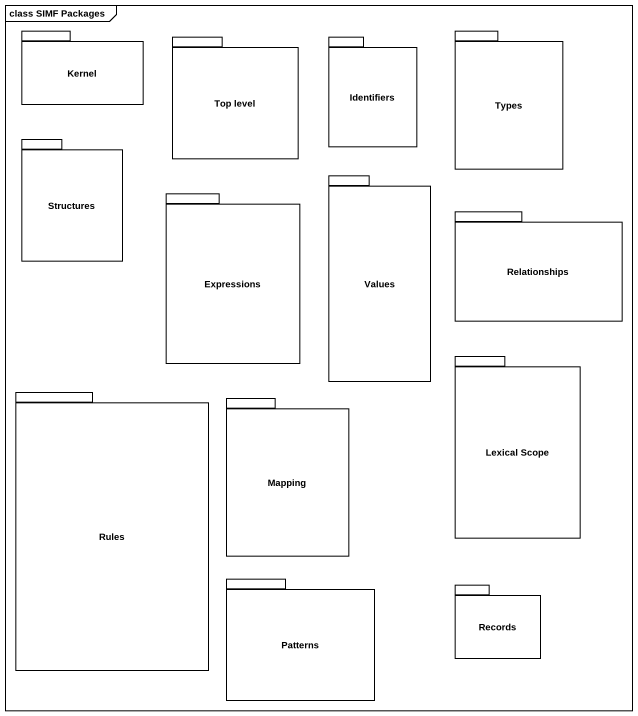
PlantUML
@startuml
mainframe class SIMF Packages
package Kernel {
}
package "Top level" as Top_level {
}
package Identifiers {
}
package Types {
}
package Structures {
}
package Expressions {
}
package Values {
}
package Relationships {
}
package "Lexical Scope" as Lexical_Scope {
}
package Rules {
}
package Mapping {
}
package Patterns {
}
package Records {
}
@enduml
